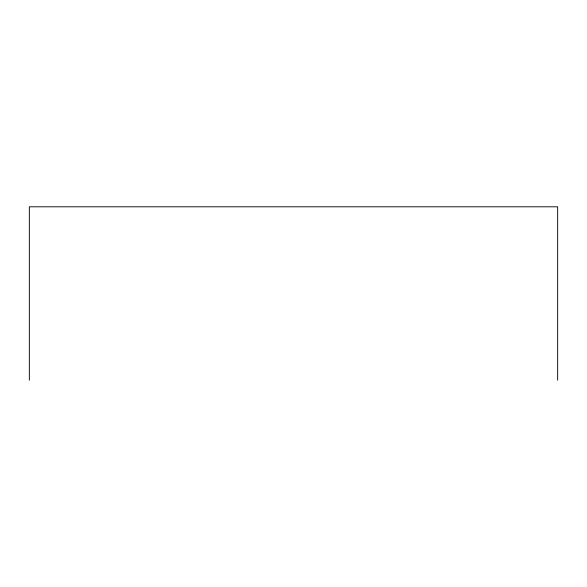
<?xml version="1.0" encoding="UTF-8"?>
<svg xmlns="http://www.w3.org/2000/svg" width="587" height="587" viewBox="0 0 587 587"><rect width="100%" height="100%" fill="white"/><g stroke="black" fill="none" stroke-linecap="round" stroke-linejoin="round"><path stroke-width="0.88" d="M557.65 380.2L557.65 206.8L29.35 206.8L29.35 380.2"/></g></svg>
